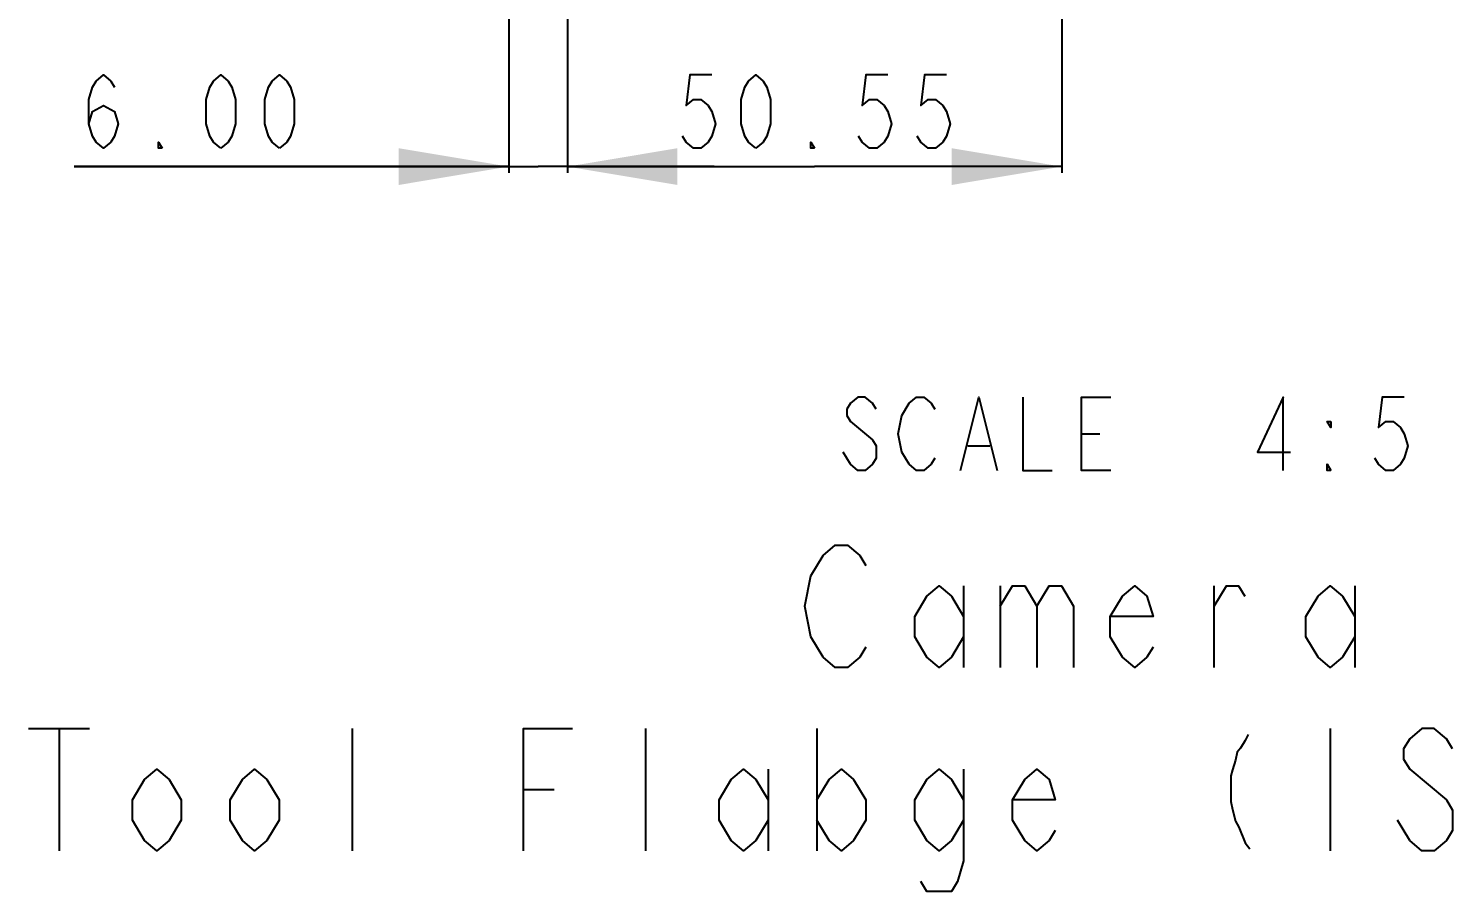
# Model space of a CAD drawing. Header units: millimetres. Extents: x 0 to 1173, y -4 to 841.
# Drawn here: x 353.6 to 470.1, y 547.1 to 617.7 of the extents above; entities that cross this region are included whole.
import ezdxf

# ---------------------------------------------------------------- set-up
doc = ezdxf.new("R2010")
doc.units = ezdxf.units.MM
doc.header["$LTSCALE"] = 65.395
doc.layers.get('0').update_dxf_attribs({"linetype": 'CONTINUOUS'})
doc.layers.add('ALL_NOTES', color=7, linetype='CONTINUOUS')
doc.layers.add('DRAFT_DIMS', color=7, linetype='CONTINUOUS')
doc.styles.get("Standard").update_dxf_attribs({"font": 'txt', "width": 0.8})
doc.dimstyles.new('DIMSTYLE_12', dxfattribs={"dimtxt": 6, "dimasz": 9, "dimexe": 0.5, "dimexo": 0, "dimgap": 1.5, "dimtad": 1, "dimlfac": 1.25, "dimzin": 0, "dimdsep": 46, "dimtxsty": 'Standard', "dimblk": '_FILLED', "dimblk1": '_FILLED', "dimblk2": '_FILLED', "dimcen": 0.09, "dimadec": 0, "dimazin": 0, "dimtp": 0.01, "dimtm": 0.01, "dimtfac": 1, "dimtofl": 0, "dimtmove": 0, "dimatfit": 3, "dimldrblk": '_FILLED', "dimfxl": 0, "dimtolj": 1, "dimtzin": 0, "dimarcsym": 0})

# ---------------------------------------------------------------- blocks, each defined once
blk = doc.blocks.new('_FILLED')
at = {"color": 0, "linetype": 'ByBlock'}
blk.add_solid([(0, 0), (-1, 0.167), (-1, -0.167)], dxfattribs=at)
blk = doc.blocks.new('*D18')
at = {"layer": 'DRAFT_DIMS', "color": 2, "linetype": 'Continuous'}
for p, q in [((438.15, 706.61), (438.15, 605.91)), ((397.71, 630.08), (397.71, 605.91)), ((397.71, 606.41), (417.93, 606.41)), ((438.15, 606.41), (417.93, 606.41))]:
    blk.add_line(p, q, dxfattribs=at)
at = {"layer": 'DRAFT_DIMS', "color": 2, "linetype": 'Continuous', "xscale": 9, "yscale": 9, "zscale": 9, "rotation": 180}
blk.add_blockref('_FILLED', (397.71, 606.41), dxfattribs=at)
at = {"layer": 'DRAFT_DIMS', "color": 2, "linetype": 'Continuous', "xscale": 9, "yscale": 9, "zscale": 9}
blk.add_blockref('_FILLED', (438.15, 606.41), dxfattribs=at)
blk = doc.blocks.new('*D19')
at = {"layer": 'DRAFT_DIMS', "color": 2, "linetype": 'Continuous'}
for p, q in [((392.91, 629.87), (392.91, 605.91)), ((397.71, 630.08), (397.71, 605.91)), ((392.91, 606.41), (357.35, 606.41)), ((357.35, 606.41), (395.31, 606.41)), ((409.71, 606.41), (395.31, 606.41)), ((397.71, 606.41), (409.71, 606.41))]:
    blk.add_line(p, q, dxfattribs=at)
at = {"layer": 'DRAFT_DIMS', "color": 2, "linetype": 'Continuous', "xscale": 9, "yscale": 9, "zscale": 9}
blk.add_blockref('_FILLED', (392.91, 606.41), dxfattribs=at)
at = {"layer": 'DRAFT_DIMS', "color": 2, "linetype": 'Continuous', "xscale": 9, "yscale": 9, "zscale": 9, "rotation": 180}
blk.add_blockref('_FILLED', (397.71, 606.41), dxfattribs=at)

msp = doc.modelspace()

# ---------------------------------------------------------------- linework, layer by layer
at = {"layer": 'ALL_NOTES', "color": 2, "linetype": 'Continuous'}
for p, q in [((439.7744, 584.5536), (441.2744, 584.5536)), ((420.8744, 582.0536), (420.2744, 583.0536)), ((430.4744, 583.5536), (432.2744, 583.5536)), ((430.1218, 572.1031), (430.1218, 565.4364)), ((433.1218, 572.1031), (433.1218, 565.4364)), ((450.6218, 565.4364), (450.6218, 572.1031)), ((462.1218, 572.1031), (462.1218, 565.4364)), ((353.6218, 560.4364), (358.6218, 560.4364)), ((356.1218, 560.4364), (356.1218, 550.4364)), ((380.1218, 550.4364), (380.1218, 560.4364)), ((404.1218, 550.4364), (404.1218, 560.4364)), ((418.1218, 560.4364), (418.1218, 550.4364)), ((460.1218, 560.4364), (460.1218, 550.4364)), ((414.1218, 557.1031), (414.1218, 550.4364)), ((394.1218, 555.4364), (396.6218, 555.4364)), ((466.6218, 551.2698), (465.6218, 552.9364))]:
    msp.add_line(p, q, dxfattribs=at)
for points in [[(422.9744, 586.5536), (422.6744, 587.0536), (422.0744, 587.5536), (421.4744, 587.5536), (420.8744, 587.0536), (420.5744, 586.5536), (420.5744, 586.0536), (420.8744, 585.5536)], [(425.0744, 586.0536), (425.6744, 587.0536), (426.2744, 587.5536), (426.8744, 587.5536), (427.4744, 587.0536), (427.7744, 586.5536)], [(429.8744, 581.5536), (431.3744, 587.5536), (432.8744, 581.5536)], [(434.9744, 587.5536), (434.9744, 581.5536), (437.3744, 581.5536)], [(442.1744, 581.5536), (439.7744, 581.5536), (439.7744, 587.5536), (442.1744, 587.5536)], [(456.2744, 581.5536), (456.2744, 587.5536), (454.1744, 583.0536), (456.8744, 583.0536)], [(466.1744, 587.5536), (464.3744, 587.5536), (464.0744, 585.0536), (464.6744, 585.5536), (465.2744, 585.5536), (465.8744, 585.0536), (466.1744, 584.5536), (466.4744, 583.5536), (466.1744, 582.5536), (465.8744, 582.0536), (465.2744, 581.5536), (464.6744, 581.5536), (464.0744, 582.0536), (463.7744, 582.5536)], [(425.6744, 582.0536), (425.0744, 583.0536), (424.7744, 584.5536), (425.0744, 586.0536)], [(420.8744, 585.5536), (422.6744, 584.0536), (422.9744, 583.5536), (422.9744, 582.5536), (422.6744, 582.0536), (422.0744, 581.5536), (421.4744, 581.5536), (420.8744, 582.0536)], [(460.1744, 585.5536), (460.1744, 585.0536), (459.8744, 585.5536), (460.1744, 585.5536)], [(427.7744, 582.5536), (427.4744, 582.0536), (426.8744, 581.5536), (426.2744, 581.5536), (425.6744, 582.0536)], [(460.1744, 581.5536), (459.8744, 581.5536), (459.8744, 582.0536), (460.1744, 581.5536)], [(417.6218, 572.9364), (418.6218, 574.6031), (419.6218, 575.4364), (420.6218, 575.4364), (421.6218, 574.6031), (422.1218, 573.7697)], [(418.6218, 566.2697), (417.6218, 567.9364), (417.1218, 570.4364), (417.6218, 572.9364)], [(430.1218, 567.9364), (429.1218, 566.2697), (428.1218, 565.4364), (427.1218, 566.2697), (426.1218, 567.9364), (426.1218, 569.603), (427.1218, 571.2697), (428.1218, 572.1031), (429.1218, 571.2697), (430.1218, 569.603)], [(433.1218, 570.4364), (434.1218, 572.1031), (435.1218, 572.1031), (436.1218, 570.4364), (436.1218, 565.4364)], [(436.1218, 570.4364), (437.1218, 572.1031), (438.1218, 572.1031), (439.1218, 570.4364), (439.1218, 565.4364)], [(445.6218, 567.103), (445.1218, 566.2697), (444.1218, 565.4364), (443.1218, 566.2697), (442.1218, 567.9364), (442.1218, 569.603), (443.1218, 571.2697), (444.1218, 572.1031), (445.1218, 571.2697), (445.6218, 569.603), (442.1218, 569.603)], [(450.6218, 570.4364), (451.6218, 572.1031), (452.6218, 572.1031), (453.1218, 571.2697)], [(462.1218, 567.9364), (461.1218, 566.2697), (460.1218, 565.4364), (459.1218, 566.2697), (458.1218, 567.9364), (458.1218, 569.603), (459.1218, 571.2697), (460.1218, 572.1031), (461.1218, 571.2697), (462.1218, 569.603)], [(422.1218, 567.103), (421.6218, 566.2697), (420.6218, 565.4364), (419.6218, 565.4364), (418.6218, 566.2697)], [(394.1218, 550.4364), (394.1218, 560.4364), (398.1218, 560.4364)], [(470.1218, 558.7697), (469.6218, 559.6031), (468.6218, 560.4364), (467.6218, 560.4364), (466.6218, 559.6031), (466.1218, 558.7697), (466.1218, 557.9364), (466.6218, 557.1031)], [(453.4121, 559.9525), (453.1541, 559.4687), (452.767, 558.8235), (452.5089, 558.5009), (452.3799, 557.8558), (452.1218, 557.0493), (451.9928, 556.5654)], [(366.1218, 552.9364), (365.1218, 551.2698), (364.1218, 550.4364), (363.1218, 551.2698), (362.1218, 552.9364), (362.1218, 554.6031), (363.1218, 556.2697), (364.1218, 557.1031), (365.1218, 556.2697), (366.1218, 554.6031), (366.1218, 552.9364)], [(374.1218, 552.9364), (373.1218, 551.2698), (372.1218, 550.4364), (371.1218, 551.2698), (370.1218, 552.9364), (370.1218, 554.6031), (371.1218, 556.2697), (372.1218, 557.1031), (373.1218, 556.2697), (374.1218, 554.6031), (374.1218, 552.9364)], [(414.1218, 552.9364), (413.1218, 551.2698), (412.1218, 550.4364), (411.1218, 551.2698), (410.1218, 552.9364), (410.1218, 554.6031), (411.1218, 556.2697), (412.1218, 557.1031), (413.1218, 556.2697), (414.1218, 554.6031)], [(418.1218, 554.6031), (419.1218, 556.2697), (420.1218, 557.1031), (421.1218, 556.2697), (422.1218, 554.6031), (422.1218, 552.9364), (421.1218, 551.2698), (420.1218, 550.4364), (419.1218, 551.2698), (418.1218, 552.9364)], [(430.1218, 552.9364), (429.1218, 551.2698), (428.1218, 550.4364), (427.1218, 551.2698), (426.1218, 552.9364), (426.1218, 554.6031), (427.1218, 556.2697), (428.1218, 557.1031), (429.1218, 556.2697), (430.1218, 554.6031)], [(430.1218, 557.1031), (430.1218, 549.603), (429.6218, 547.9364), (429.1218, 547.103), (427.1218, 547.103), (426.6218, 547.9364)], [(437.6218, 552.1031), (437.1218, 551.2698), (436.1218, 550.4364), (435.1218, 551.2698), (434.1218, 552.9364), (434.1218, 554.6031), (435.1218, 556.2697), (436.1218, 557.1031), (437.1218, 556.2697), (437.6218, 554.6031), (434.1218, 554.6031)], [(466.6218, 557.1031), (469.6218, 554.6031), (470.1218, 553.7697), (470.1218, 552.1031), (469.6218, 551.2698), (468.6218, 550.4364), (467.6218, 550.4364), (466.6218, 551.2698)], [(451.9928, 556.5654), (451.9928, 554.4687), (452.1218, 553.8235), (452.3799, 552.8557), (452.6379, 552.3719)], [(452.6379, 552.3719), (453.1541, 551.0816), (453.5412, 550.5977)]]:
    msp.add_lwpolyline(points, dxfattribs=at)
at = {"layer": 'DRAFT_DIMS', "color": 2, "linetype": 'Continuous'}
for points in [[(358.5462, 609.9059), (358.8462, 610.9059), (359.7462, 611.4059), (360.6462, 610.9059), (360.9462, 609.9059), (360.6462, 608.9059), (360.3462, 608.4059), (359.7462, 607.9059), (359.1462, 608.4059), (358.8462, 608.9059), (358.5462, 609.9059), (358.5462, 611.9059), (358.8462, 612.9059), (359.1462, 613.4059), (359.7462, 613.9059), (360.3462, 613.4059), (360.6462, 612.9059)], [(369.3462, 607.9059), (368.7462, 608.4059), (368.4462, 608.9059), (368.1462, 609.9059), (368.1462, 611.9059), (368.4462, 612.9059), (368.7462, 613.4059), (369.3462, 613.9059), (369.9462, 613.4059), (370.2462, 612.9059), (370.5462, 611.9059), (370.5462, 609.9059), (370.2462, 608.9059), (369.9462, 608.4059), (369.3462, 607.9059)], [(374.1462, 607.9059), (373.5462, 608.4059), (373.2462, 608.9059), (372.9462, 609.9059), (372.9462, 611.9059), (373.2462, 612.9059), (373.5462, 613.4059), (374.1462, 613.9059), (374.7462, 613.4059), (375.0462, 612.9059), (375.3462, 611.9059), (375.3462, 609.9059), (375.0462, 608.9059), (374.7462, 608.4059), (374.1462, 607.9059)], [(409.5311, 613.9059), (407.7311, 613.9059), (407.4311, 611.4059), (408.0311, 611.9059), (408.6311, 611.9059), (409.2311, 611.4059), (409.5311, 610.9059), (409.8311, 609.9059), (409.5311, 608.9059), (409.2311, 608.4059), (408.6311, 607.9059), (408.0311, 607.9059), (407.4311, 608.4059), (407.1311, 608.9059)], [(413.1311, 607.9059), (412.5311, 608.4059), (412.2311, 608.9059), (411.9311, 609.9059), (411.9311, 611.9059), (412.2311, 612.9059), (412.5311, 613.4059), (413.1311, 613.9059), (413.7311, 613.4059), (414.0311, 612.9059), (414.3311, 611.9059), (414.3311, 609.9059), (414.0311, 608.9059), (413.7311, 608.4059), (413.1311, 607.9059)], [(423.9311, 613.9059), (422.1311, 613.9059), (421.8311, 611.4059), (422.4311, 611.9059), (423.0311, 611.9059), (423.6311, 611.4059), (423.9311, 610.9059), (424.2311, 609.9059), (423.9311, 608.9059), (423.6311, 608.4059), (423.0311, 607.9059), (422.4311, 607.9059), (421.8311, 608.4059), (421.5311, 608.9059)], [(428.7311, 613.9059), (426.9311, 613.9059), (426.6311, 611.4059), (427.2311, 611.9059), (427.8311, 611.9059), (428.4311, 611.4059), (428.7311, 610.9059), (429.0311, 609.9059), (428.7311, 608.9059), (428.4311, 608.4059), (427.8311, 607.9059), (427.2311, 607.9059), (426.6311, 608.4059), (426.3311, 608.9059)], [(364.5462, 607.9059), (364.2462, 607.9059), (364.2462, 608.4059), (364.5462, 607.9059)], [(417.9311, 607.9059), (417.6311, 607.9059), (417.6311, 608.4059), (417.9311, 607.9059)]]:
    msp.add_lwpolyline(points, dxfattribs=at)

# ---------------------------------------------------------------- dimensions: what is measured, and where the dimension line sits
dim = msp.add_linear_dim(base=(397.7111, 606.4059), p1=(438.1511, 706.612), p2=(397.7111, 630.0771), angle=180, dimstyle='DIMSTYLE_12', dxfattribs=at)
dim.commit()
dim.dimension.update_dxf_attribs({"geometry": '*D18', "text_midpoint": (405.9311, 606.4059), "dimtype": 160})
dim = msp.add_linear_dim(base=(397.7111, 606.4059), p1=(392.9111, 629.8661), p2=(397.7111, 630.0771), dimstyle='DIMSTYLE_12', dxfattribs=at)
dim.commit()
dim.dimension.update_dxf_attribs({"geometry": '*D19', "text_midpoint": (357.3462, 606.4059), "dimtype": 160})

doc.saveas('drawing.dxf')
